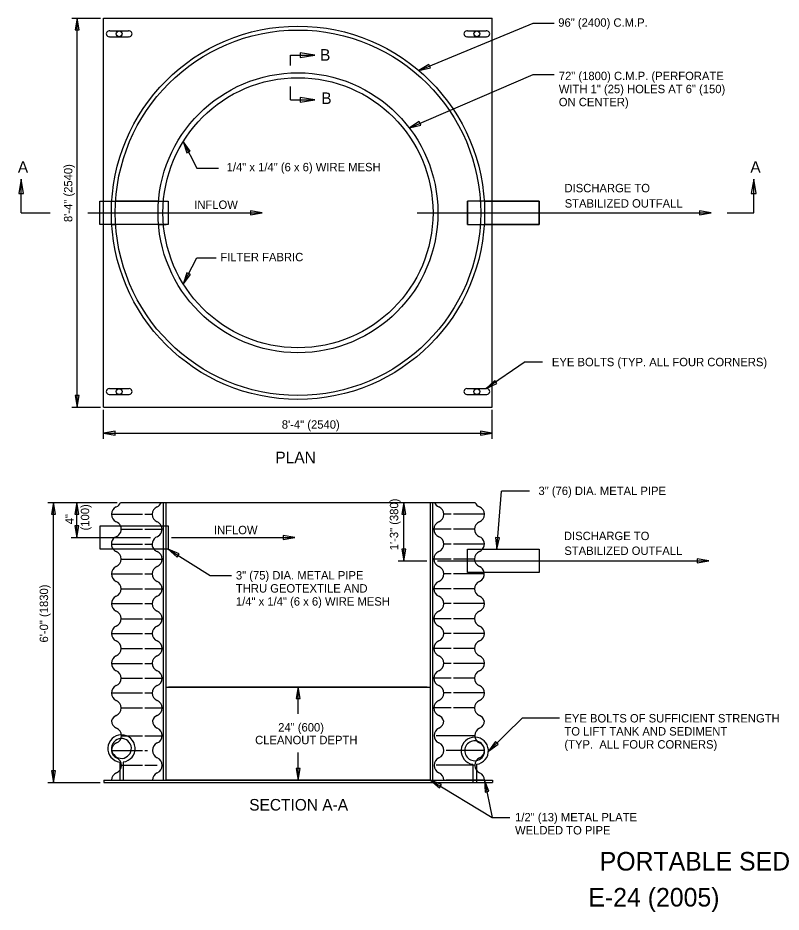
# Model space of a CAD drawing. Extents: x 1.6 to 16.3, y 0.2 to 10.1.
# Drawn here: x 1.59 to 9.77, y 0.55 to 10.13 of the extents above; entities that cross this region are included whole.
import ezdxf

# ---------------------------------------------------------------- set-up
doc = ezdxf.new("R2010")
doc.units = 0
for name, color, linetype in [('SD_P_Dimension Lines', 7, 'Continuous'), ('SD_P_Dimension Text', 7, 'Continuous'), ('SD_P_Frame', 7, 'Continuous'), ('SD_P_Prop Object Lines', 7, 'Continuous'), ('SD_P_Shading', 7, 'Continuous'), ('SD_P_Subtitles', 7, 'Continuous'), ('SD_X_Exist Hidden Lines', 7, 'Continuous'), ('SD_X_Exist Object Lines', 7, 'Continuous')]:
    doc.layers.add(name, color=color, linetype=linetype)

msp = doc.modelspace()

# ---------------------------------------------------------------- linework, layer by layer
at = {"layer": 'SD_P_Dimension Lines'}
for p, q in [((2.168, 10.13), (2.478, 10.13)), ((2.228, 10.13), (2.207, 10.005)), ((2.228, 5.965), (2.228, 10.13)), ((2.249, 10.005), (2.228, 10.13)), ((5.89, 9.57), (7.113, 10.078)), ((7.113, 10.078), (7.338, 10.078)), ((2.207, 10.005), (2.249, 10.005)), ((4.513, 9.735), (4.773, 9.735)), ((4.513, 9.623), (4.513, 9.735)), ((4.773, 9.735), (4.617, 9.761)), ((4.617, 9.761), (4.617, 9.709)), ((4.617, 9.709), (4.773, 9.735)), ((5.997, 9.637), (5.89, 9.57)), ((5.89, 9.57), (6.013, 9.599)), ((6.013, 9.599), (5.997, 9.637)), ((5.787, 8.955), (7.113, 9.527)), ((7.113, 9.527), (7.338, 9.527)), ((4.513, 9.256), (4.513, 9.401)), ((4.513, 9.256), (4.773, 9.256)), ((4.773, 9.256), (4.617, 9.282)), ((4.617, 9.282), (4.617, 9.23)), ((4.617, 9.23), (4.773, 9.256)), ((5.893, 9.024), (5.787, 8.955)), ((5.91, 8.985), (5.893, 9.024)), ((5.787, 8.955), (5.91, 8.985)), ((3.363, 8.809), (3.511, 8.525)), ((3.439, 8.708), (3.363, 8.809)), ((3.363, 8.809), (3.402, 8.688)), ((3.402, 8.688), (3.439, 8.708)), ((3.511, 8.525), (3.741, 8.525)), ((1.627, 8.408), (1.601, 8.252)), ((1.627, 8.045), (1.627, 8.408)), ((1.653, 8.252), (1.627, 8.408)), ((9.478, 8.408), (9.452, 8.252)), ((9.478, 8.045), (9.478, 8.408)), ((9.504, 8.252), (9.478, 8.408)), ((1.601, 8.252), (1.653, 8.252)), ((9.452, 8.252), (9.504, 8.252)), ((4.211, 8.045), (4.086, 8.066)), ((4.086, 8.066), (4.086, 8.024)), ((9.021, 8.045), (8.896, 8.066)), ((8.896, 8.066), (8.896, 8.024)), ((1.627, 8.045), (1.937, 8.045)), ((2.341, 8.045), (4.211, 8.045)), ((4.086, 8.024), (4.211, 8.045)), ((5.871, 8.045), (9.021, 8.045)), ((8.896, 8.024), (9.021, 8.045)), ((9.192, 8.045), (9.478, 8.045)), ((3.364, 7.283), (3.511, 7.565)), ((3.511, 7.565), (3.716, 7.565)), ((3.403, 7.404), (3.364, 7.283)), ((3.364, 7.283), (3.44, 7.384)), ((3.44, 7.384), (3.403, 7.404)), ((7.027, 6.45), (6.611, 6.162)), ((7.027, 6.45), (7.213, 6.45)), ((6.702, 6.25), (6.611, 6.162)), ((6.726, 6.216), (6.702, 6.25)), ((6.611, 6.162), (6.726, 6.216)), ((2.207, 6.09), (2.228, 5.965)), ((2.249, 6.09), (2.207, 6.09)), ((2.228, 5.965), (2.249, 6.09)), ((2.168, 5.965), (2.478, 5.965)), ((2.508, 5.625), (2.508, 5.935)), ((6.676, 5.625), (6.676, 5.935)), ((2.633, 5.706), (2.508, 5.685)), ((2.508, 5.685), (6.676, 5.685)), ((2.508, 5.685), (2.633, 5.664)), ((2.633, 5.664), (2.633, 5.706)), ((6.676, 5.685), (6.551, 5.706)), ((6.551, 5.706), (6.551, 5.664)), ((6.551, 5.664), (6.676, 5.685)), ((6.723, 4.441), (6.775, 5.065)), ((7.074, 5.065), (6.775, 5.065)), ((1.913, 4.941), (2.655, 4.941)), ((1.973, 4.941), (1.952, 4.816)), ((1.973, 1.941), (1.973, 4.941)), ((1.994, 4.816), (1.973, 4.941)), ((2.223, 4.941), (2.202, 4.816)), ((2.223, 4.566), (2.223, 4.941)), ((2.244, 4.816), (2.223, 4.941)), ((5.729, 4.941), (5.708, 4.816)), ((5.729, 4.316), (5.729, 4.941)), ((5.75, 4.816), (5.729, 4.941)), ((1.952, 4.816), (1.994, 4.816)), ((2.202, 4.816), (2.244, 4.816)), ((5.708, 4.816), (5.75, 4.816)), ((2.202, 4.691), (2.223, 4.566)), ((2.244, 4.691), (2.202, 4.691)), ((2.223, 4.566), (2.244, 4.691)), ((2.163, 4.566), (3.011, 4.566)), ((3.237, 4.566), (4.561, 4.566)), ((4.561, 4.566), (4.436, 4.587)), ((4.436, 4.587), (4.436, 4.545)), ((4.436, 4.545), (4.561, 4.566)), ((6.712, 4.567), (6.723, 4.441)), ((6.754, 4.564), (6.712, 4.567)), ((6.723, 4.441), (6.754, 4.564)), ((3.202, 4.441), (3.652, 4.158)), ((3.319, 4.392), (3.202, 4.441)), ((3.202, 4.441), (3.297, 4.357)), ((5.708, 4.441), (5.729, 4.316)), ((5.75, 4.441), (5.708, 4.441)), ((5.729, 4.316), (5.75, 4.441)), ((3.297, 4.357), (3.319, 4.392)), ((5.669, 4.316), (5.973, 4.316)), ((6.09, 4.316), (8.998, 4.316)), ((8.998, 4.316), (8.873, 4.337)), ((8.873, 4.337), (8.873, 4.295)), ((8.873, 4.295), (8.998, 4.316)), ((3.652, 4.158), (3.88, 4.158)), ((3.207, 2.966), (5.979, 2.966)), ((4.595, 2.966), (4.574, 2.841)), ((4.595, 2.678), (4.595, 2.966)), ((4.616, 2.841), (4.595, 2.966)), ((4.574, 2.841), (4.616, 2.841)), ((6.635, 2.278), (6.995, 2.632)), ((7.395, 2.632), (6.995, 2.632)), ((6.709, 2.381), (6.635, 2.278)), ((6.635, 2.278), (6.739, 2.351)), ((6.739, 2.351), (6.709, 2.381)), ((4.595, 1.966), (4.595, 2.262)), ((1.952, 2.066), (1.973, 1.941)), ((1.994, 2.066), (1.952, 2.066)), ((1.973, 1.941), (1.994, 2.066)), ((4.574, 2.091), (4.595, 1.966)), ((4.616, 2.091), (4.574, 2.091)), ((4.595, 1.966), (4.616, 2.091)), ((1.913, 1.941), (2.473, 1.941)), ((6.013, 1.966), (6.675, 1.567)), ((6.131, 1.919), (6.013, 1.966)), ((6.013, 1.966), (6.109, 1.883)), ((6.109, 1.883), (6.131, 1.919)), ((6.594, 1.966), (6.675, 1.567)), ((6.639, 1.848), (6.594, 1.966)), ((6.594, 1.966), (6.598, 1.839)), ((6.598, 1.839), (6.639, 1.848)), ((6.675, 1.567), (6.865, 1.567))]:
    msp.add_line(p, q, dxfattribs=at)
at = {"layer": 'SD_P_Prop Object Lines'}
for p, q in [((2.508, 10.13), (6.676, 10.13)), ((2.508, 5.965), (2.508, 10.13)), ((6.676, 5.965), (6.676, 10.13)), ((2.578, 9.995), (2.777, 9.995)), ((6.412, 9.995), (6.611, 9.995)), ((2.578, 9.932), (2.777, 9.932)), ((6.412, 9.932), (6.611, 9.932)), ((2.468, 7.922), (2.468, 8.172)), ((2.468, 8.172), (2.598, 8.172)), ((3.098, 8.172), (2.64, 8.172)), ((6.543, 8.172), (6.547, 8.172)), ((6.59, 8.172), (7.178, 8.172)), ((7.178, 8.172), (7.178, 7.922)), ((2.598, 7.922), (2.468, 7.922)), ((3.098, 7.922), (2.64, 7.922)), ((6.548, 7.922), (6.543, 7.922)), ((7.178, 7.922), (6.59, 7.922)), ((2.578, 6.162), (2.777, 6.162)), ((6.412, 6.162), (6.611, 6.162)), ((2.578, 6.1), (2.777, 6.1)), ((6.412, 6.1), (6.611, 6.1)), ((2.508, 5.965), (6.676, 5.965)), ((2.692, 4.941), (6.492, 4.941)), ((3.15, 4.941), (3.15, 4.691)), ((6.036, 4.941), (6.036, 1.966)), ((2.473, 4.441), (2.473, 4.691)), ((2.473, 4.691), (3.202, 4.691)), ((3.202, 4.691), (3.202, 4.441)), ((3.202, 4.441), (2.473, 4.441)), ((3.15, 4.441), (3.15, 1.966)), ((6.411, 4.191), (6.411, 4.441)), ((6.411, 4.441), (7.178, 4.441)), ((7.178, 4.441), (7.178, 4.191)), ((7.178, 4.191), (6.411, 4.191)), ((2.683, 2.161), (2.683, 2.072)), ((6.508, 2.137), (6.508, 2.069)), ((2.511, 1.966), (6.678, 1.966)), ((2.511, 1.966), (2.511, 1.941)), ((2.511, 1.941), (6.678, 1.941)), ((6.678, 1.966), (6.678, 1.941))]:
    msp.add_line(p, q, dxfattribs=at)
for radius in [2, 1.5]:
    msp.add_circle((4.5935, 8.0466), radius, dxfattribs=at)
for centre, radius, start, end in [((2.5705, 9.9646), 0.0312, 76.37301, 285.17292), ((2.7835, 9.9646), 0.0312, 254.82708, 103.62699), ((6.404, 9.9646), 0.0312, 76.37301, 285.17292), ((6.6168, 9.9646), 0.0312, 254.82708, 103.62699), ((2.5705, 6.1311), 0.0312, 76.37301, 285.17292), ((2.7835, 6.1311), 0.0312, 254.82708, 103.62699), ((6.404, 6.1311), 0.0312, 76.37301, 285.17292), ((6.617, 6.1311), 0.0312, 254.82708, 103.62699), ((2.6797, 4.8152), 0.0866, 112.83168, 247.16832), ((2.6124, 4.9748), 0.0866, 292.83168, 338.3617), ((3.1169, 4.8152), 0.0866, 112.83168, 247.16832), ((3.0497, 4.9748), 0.0866, 292.83168, 336.90015), ((6.1357, 4.9748), 0.0866, 203.07033, 247.16832), ((6.0685, 4.8152), 0.0866, 292.83168, 67.16832), ((6.5717, 4.9748), 0.0866, 201.61222, 247.16832), ((6.5045, 4.8152), 0.0866, 292.83168, 67.16832), ((2.6124, 4.6553), 0.0866, 24.44775, 67.16832), ((3.0497, 4.6553), 0.0866, 24.8414, 67.16832), ((6.1357, 4.6555), 0.0866, 112.83168, 247.16832), ((6.5717, 4.6555), 0.0866, 112.83168, 247.16832), ((6.0685, 4.4959), 0.0866, 292.83168, 67.16832), ((6.5045, 4.4959), 0.0866, 321.40038, 67.16832), ((2.6797, 4.4962), 0.0866, 219.61293, 247.16832), ((2.6124, 4.3363), 0.0866, 292.83168, 67.16832), ((3.1169, 4.4952), 0.0866, 218.47244, 247.16832), ((3.0497, 4.3363), 0.0866, 292.83168, 67.16832), ((6.1357, 4.3363), 0.0866, 112.83168, 247.16832), ((2.6797, 4.1767), 0.0866, 112.83168, 247.16832), ((3.1169, 4.1767), 0.0866, 112.83168, 247.16832), ((6.0685, 4.1767), 0.0866, 292.83168, 67.16832), ((6.5045, 4.1764), 0.0866, 292.83168, 8.92297), ((2.6124, 4.017), 0.0866, 292.83168, 67.16832), ((3.0497, 4.017), 0.0866, 292.83168, 67.16832), ((6.1357, 4.017), 0.0866, 112.83168, 247.16832), ((6.5717, 4.017), 0.0866, 112.83168, 247.16832), ((2.6797, 3.8574), 0.0866, 112.83168, 247.16832), ((3.1169, 3.8574), 0.0866, 112.83168, 247.16832), ((6.0685, 3.8574), 0.0866, 292.83168, 67.16832), ((6.5045, 3.8574), 0.0866, 292.83168, 67.16832), ((2.6124, 3.6978), 0.0866, 292.83168, 67.16832), ((3.0497, 3.6978), 0.0866, 292.83168, 67.16832), ((6.1357, 3.6978), 0.0866, 112.83168, 247.16832), ((6.5717, 3.6978), 0.0866, 112.83168, 247.16832), ((2.6797, 3.5382), 0.0866, 112.83168, 247.16832), ((3.1169, 3.5382), 0.0866, 112.83168, 247.16832), ((6.0685, 3.5382), 0.0866, 292.83168, 67.16832), ((6.5045, 3.5382), 0.0866, 292.83168, 67.16832), ((2.6124, 3.3785), 0.0866, 292.83168, 67.16832), ((3.0497, 3.3785), 0.0866, 292.83168, 67.16832), ((6.1357, 3.3785), 0.0866, 112.83168, 247.16832), ((6.5717, 3.3785), 0.0866, 112.83168, 247.16832), ((2.6797, 3.2189), 0.0866, 112.83168, 247.16832), ((3.1169, 3.2189), 0.0866, 112.83168, 247.16832), ((6.0685, 3.2189), 0.0866, 292.83168, 67.16832), ((6.5045, 3.2189), 0.0866, 292.83168, 67.16832), ((2.6124, 3.0593), 0.0866, 292.83168, 67.16832), ((3.0497, 3.0593), 0.0866, 292.83168, 67.16832), ((6.1357, 3.0593), 0.0866, 112.83168, 247.16832), ((6.5717, 3.0593), 0.0866, 112.83168, 247.16832), ((2.6797, 2.8997), 0.0866, 112.83168, 247.16832), ((3.1169, 2.8997), 0.0866, 112.83168, 247.16832), ((6.0685, 2.8997), 0.0866, 292.83168, 67.16832), ((6.5045, 2.8997), 0.0866, 292.83168, 67.16832), ((2.6124, 2.74), 0.0866, 292.83168, 67.16832), ((3.0497, 2.74), 0.0866, 292.83168, 67.16832), ((6.1357, 2.74), 0.0866, 112.83168, 247.16832), ((6.5717, 2.74), 0.0866, 112.83168, 247.16832), ((2.6822, 2.6044), 0.0866, 180.76636, 247.16832), ((2.6797, 2.5804), 0.0866, 112.83168, 164.70696), ((3.1194, 2.6044), 0.0866, 180.76636, 247.16832), ((3.1169, 2.5804), 0.0866, 112.83168, 164.70696), ((6.0685, 2.5804), 0.0866, 15.29304, 67.16832), ((6.071, 2.6044), 0.0866, 292.83168, 359.23364), ((6.5045, 2.5804), 0.0866, 15.29304, 67.16832), ((6.507, 2.6044), 0.0866, 292.83168, 359.23364), ((2.6149, 2.4448), 0.0866, 292.83168, 67.16832), ((3.0522, 2.4448), 0.0866, 292.83168, 67.16832), ((6.1382, 2.4448), 0.0866, 112.83168, 247.16832), ((6.5742, 2.4448), 0.0866, 112.83168, 247.16832), ((2.7015, 2.3065), 0.1463, 90.76538, 262.84663), ((2.7015, 2.3065), 0.1064, 93.68945, 185.42738), ((6.4876, 2.2815), 0.1463, 278.12356, 88.71484), ((2.6822, 2.2852), 0.0866, 112.83168, 247.16832), ((3.1194, 2.2852), 0.0866, 112.83168, 247.16832), ((6.071, 2.2852), 0.0866, 292.83168, 67.16832), ((6.4876, 2.2815), 0.1064, 279.20113, 75.99564), ((6.507, 2.2852), 0.0866, 292.83168, 67.16832), ((2.6149, 2.1255), 0.0866, 292.83168, 67.16832), ((3.0522, 2.1255), 0.0866, 292.83168, 67.16832), ((6.1382, 2.1255), 0.0866, 112.83168, 247.16832), ((6.5742, 2.1255), 0.0866, 112.83168, 247.16832), ((2.6822, 1.9659), 0.0866, 112.83168, 180.1042), ((3.1194, 1.9659), 0.0866, 112.83168, 180.1045), ((6.071, 1.9659), 0.0866, 1.58281, 67.16832), ((6.507, 1.9659), 0.0866, 0.73631, 67.16832)]:
    msp.add_arc(centre, radius, start, end, dxfattribs=at)
at = {"layer": 'SD_P_Shading'}
for points in [[(2.468, 8.172), (3.202, 8.172), (3.202, 7.922), (2.468, 7.922)], [(6.411, 7.922), (7.178, 7.922), (7.178, 8.172), (6.411, 8.172)], [(2.473, 4.691), (3.202, 4.691), (3.202, 4.441), (2.473, 4.441)], [(6.411, 4.441), (7.178, 4.441), (7.178, 4.191), (6.411, 4.191)], [(3.181, 2.962), (6.009, 2.962), (6.009, 1.966), (3.181, 1.966)]]:
    msp.add_lwpolyline(points, close=True, dxfattribs=at)
for centre, radius in [((2.677, 9.9636), 0.0312), ((6.5105, 9.9636), 0.0312), ((4.5935, 8.0466), 1.4473), ((2.677, 6.1301), 0.0312), ((6.5105, 6.1301), 0.0312)]:
    msp.add_circle(centre, radius, dxfattribs=at)
at = {"layer": 'SD_X_Exist Hidden Lines'}
for p, q in [((2.598, 8.172), (2.64, 8.172)), ((3.098, 8.172), (3.182, 8.172)), ((3.182, 8.172), (3.202, 8.172)), ((3.202, 8.172), (3.202, 7.922)), ((6.411, 7.922), (6.411, 8.172)), ((6.548, 8.172), (6.411, 8.172)), ((2.598, 7.922), (2.64, 7.922)), ((3.098, 7.922), (3.182, 7.922)), ((3.202, 7.922), (3.182, 7.922)), ((6.411, 7.922), (6.59, 7.922)), ((2.698, 4.656), (2.926, 4.656)), ((2.951, 4.656), (3.13, 4.656)), ((3.15, 4.691), (3.15, 4.441)), ((3.177, 4.691), (3.177, 4.441)), ((2.593, 4.496), (2.926, 4.496)), ((2.951, 4.496), (3.03, 4.496)), ((6.486, 4.336), (6.411, 4.336)), ((2.721, 2.161), (2.721, 2.133)), ((2.721, 2.133), (2.721, 1.991)), ((6.466, 2.136), (6.466, 2.108)), ((2.683, 2.072), (2.683, 1.966)), ((6.466, 2.108), (6.466, 1.966)), ((6.508, 2.069), (6.508, 1.941)), ((2.721, 1.991), (2.721, 1.966)), ((6.466, 1.966), (6.466, 1.941))]:
    msp.add_line(p, q, dxfattribs=at)
for centre, radius, start, end in [((2.6124, 4.6555), 0.0866, 292.83168, 24.62346), ((3.0497, 4.6555), 0.0866, 292.83168, 24.36498), ((2.6797, 4.4959), 0.0866, 112.83168, 219.48487), ((3.1169, 4.4959), 0.0866, 112.83168, 218.04182), ((6.5717, 4.3363), 0.0866, 112.83168, 247.16832), ((6.5045, 4.4954), 0.0866, 292.83168, 321.55329), ((6.5045, 4.1767), 0.0866, 10.05085, 67.16832), ((2.7015, 2.3065), 0.1064, 184.64714, 93.77562), ((2.7015, 2.3065), 0.1463, 277.77643, 89.8263), ((6.4876, 2.2815), 0.1463, 89.7346, 262.22357), ((6.4876, 2.2815), 0.1064, 77.46273, 277.95477)]:
    msp.add_arc(centre, radius, start, end, dxfattribs=at)
at = {"layer": 'SD_X_Exist Object Lines'}
for p, q in [((3.177, 4.941), (3.177, 4.691)), ((6.009, 4.941), (6.009, 1.966)), ((2.593, 4.816), (2.926, 4.816)), ((2.951, 4.816), (3.03, 4.816)), ((6.237, 4.816), (6.156, 4.816)), ((6.593, 4.816), (6.261, 4.816)), ((6.237, 4.656), (6.056, 4.656)), ((6.486, 4.656), (6.261, 4.656)), ((3.177, 4.441), (3.177, 1.966)), ((6.237, 4.496), (6.156, 4.496)), ((6.591, 4.496), (6.261, 4.496)), ((2.698, 4.336), (2.926, 4.336)), ((2.951, 4.336), (3.13, 4.336)), ((6.237, 4.336), (6.056, 4.336)), ((6.411, 4.336), (6.261, 4.336)), ((2.593, 4.178), (2.926, 4.178)), ((2.951, 4.178), (3.03, 4.178)), ((6.237, 4.178), (6.156, 4.178)), ((6.591, 4.178), (6.261, 4.178)), ((2.698, 4.018), (2.926, 4.018)), ((2.951, 4.018), (3.13, 4.018)), ((6.237, 4.018), (6.056, 4.018)), ((6.486, 4.018), (6.261, 4.018)), ((2.593, 3.858), (2.926, 3.858)), ((2.951, 3.858), (3.03, 3.858)), ((6.237, 3.858), (6.156, 3.858)), ((6.593, 3.858), (6.261, 3.858)), ((2.698, 3.696), (2.926, 3.696)), ((2.951, 3.696), (3.13, 3.696)), ((6.237, 3.696), (6.056, 3.696)), ((6.486, 3.696), (6.261, 3.696)), ((2.593, 3.538), (2.926, 3.538)), ((2.951, 3.538), (3.03, 3.538)), ((6.237, 3.538), (6.156, 3.538)), ((6.593, 3.538), (6.261, 3.538)), ((2.698, 3.378), (2.926, 3.378)), ((2.951, 3.378), (3.13, 3.378)), ((6.237, 3.378), (6.056, 3.378)), ((6.486, 3.378), (6.261, 3.378)), ((2.593, 3.218), (2.926, 3.218)), ((2.951, 3.218), (3.03, 3.218)), ((6.237, 3.218), (6.156, 3.218)), ((6.593, 3.218), (6.261, 3.218)), ((2.698, 3.058), (2.926, 3.058)), ((2.951, 3.058), (3.13, 3.058)), ((6.237, 3.058), (6.056, 3.058)), ((6.486, 3.058), (6.261, 3.058)), ((2.593, 2.901), (2.926, 2.901)), ((2.951, 2.901), (3.03, 2.901)), ((6.237, 2.901), (6.156, 2.901)), ((6.593, 2.901), (6.261, 2.901)), ((2.698, 2.741), (2.926, 2.741)), ((2.951, 2.741), (3.13, 2.741)), ((6.237, 2.741), (6.056, 2.741)), ((6.486, 2.741), (6.261, 2.741)), ((2.701, 2.443), (2.928, 2.443)), ((2.953, 2.443), (3.132, 2.443)), ((6.488, 2.443), (6.076, 2.443)), ((2.596, 2.286), (2.928, 2.286)), ((2.953, 2.286), (2.982, 2.286)), ((6.596, 2.286), (6.181, 2.286)), ((2.701, 2.126), (2.928, 2.126)), ((2.953, 2.126), (3.085, 2.126)), ((6.488, 2.126), (6.076, 2.126)), ((2.596, 1.966), (2.928, 1.966)), ((6.596, 1.966), (6.181, 1.966))]:
    msp.add_line(p, q, dxfattribs=at)
for radius in [1.9583, 1.4473]:
    msp.add_circle((4.5935, 8.0466), radius, dxfattribs=at)

# ---------------------------------------------------------------- texts
at = {"layer": 'SD_P_Dimension Text'}
for s, height, p in [('96" (2400) C.M.P.', 0.09, (7.383, 10.04)), ('B', 0.124, (4.83, 9.676)), ('72" (1800) C.M.P. (PERFORATE', 0.09, (7.389, 9.468)), ('WITH 1" (25) HOLES AT 6" (150)', 0.09, (7.389, 9.328)), ('B', 0.124, (4.843, 9.212)), ('ON CENTER)', 0.09, (7.389, 9.188)), ('A', 0.124, (1.591, 8.475)), ('1/4" x 1/4" (6 x 6) WIRE MESH', 0.09, (3.829, 8.491)), ('A', 0.124, (9.442, 8.475)), ('DISCHARGE TO', 0.09, (7.45, 8.266)), ('INFLOW', 0.09, (3.481, 8.088)), ('STABILIZED OUTFALL', 0.09, (7.452, 8.102)), ('FILTER FABRIC', 0.09, (3.761, 7.527)), ('EYE BOLTS (TYP. ALL FOUR CORNERS)', 0.09, (7.315, 6.402)), ('8\'-4" (2540)', 0.09, (4.42, 5.733)), ('3" (76) DIA. METAL PIPE', 0.09, (7.171, 5.022)), ('INFLOW', 0.09, (3.692, 4.602)), ('DISCHARGE TO', 0.09, (7.444, 4.539)), ('STABILIZED OUTFALL', 0.09, (7.448, 4.38)), ('3" (75) DIA. METAL PIPE', 0.09, (3.928, 4.117)), ('THRU GEOTEXTILE AND', 0.09, (3.928, 3.977)), ('1/4" x 1/4" (6 x 6) WIRE MESH', 0.09, (3.928, 3.837)), ('EYE BOLTS OF SUFFICIENT STRENGTH', 0.09, (7.449, 2.585)), ('24" (600)', 0.09, (4.381, 2.488)), ('TO LIFT TANK AND SEDIMENT', 0.09, (7.449, 2.445)), ('CLEANOUT DEPTH', 0.09, (4.134, 2.352)), ('(TYP.  ALL FOUR CORNERS)', 0.09, (7.449, 2.305)), ('1/2" (13) METAL PLATE', 0.09, (6.92, 1.525)), ('WELDED TO PIPE', 0.09, (6.92, 1.385))]:
    msp.add_text(s, height=height, dxfattribs=at).set_placement(p)
for s, p in [('8\'-4" (2540)', (2.175, 7.947)), ('(100)', (2.3555, 4.6424)), ('1\'-3" (380)', (5.668, 4.43)), ('4"', (2.1905, 4.7085)), ('6\'-0" (1830)', (1.915, 3.442))]:
    msp.add_text(s, height=0.09, rotation=90, dxfattribs=at).set_placement(p)
at = {"layer": 'SD_P_Frame'}
for s, p in [('PORTABLE SEDIMENT TANK', (7.8271, 0.9984)), ('E-24 (2005)', (7.706, 0.6127))]:
    msp.add_text(s, height=0.198996, dxfattribs=at).set_placement(p)
at = {"layer": 'SD_P_Subtitles'}
for s, height, p in [('PLAN', 0.124, (4.351, 5.363)), ('SECTION A-A', 0.124002, (4.071, 1.641))]:
    msp.add_text(s, height=height, dxfattribs=at).set_placement(p)

doc.saveas('drawing.dxf')
